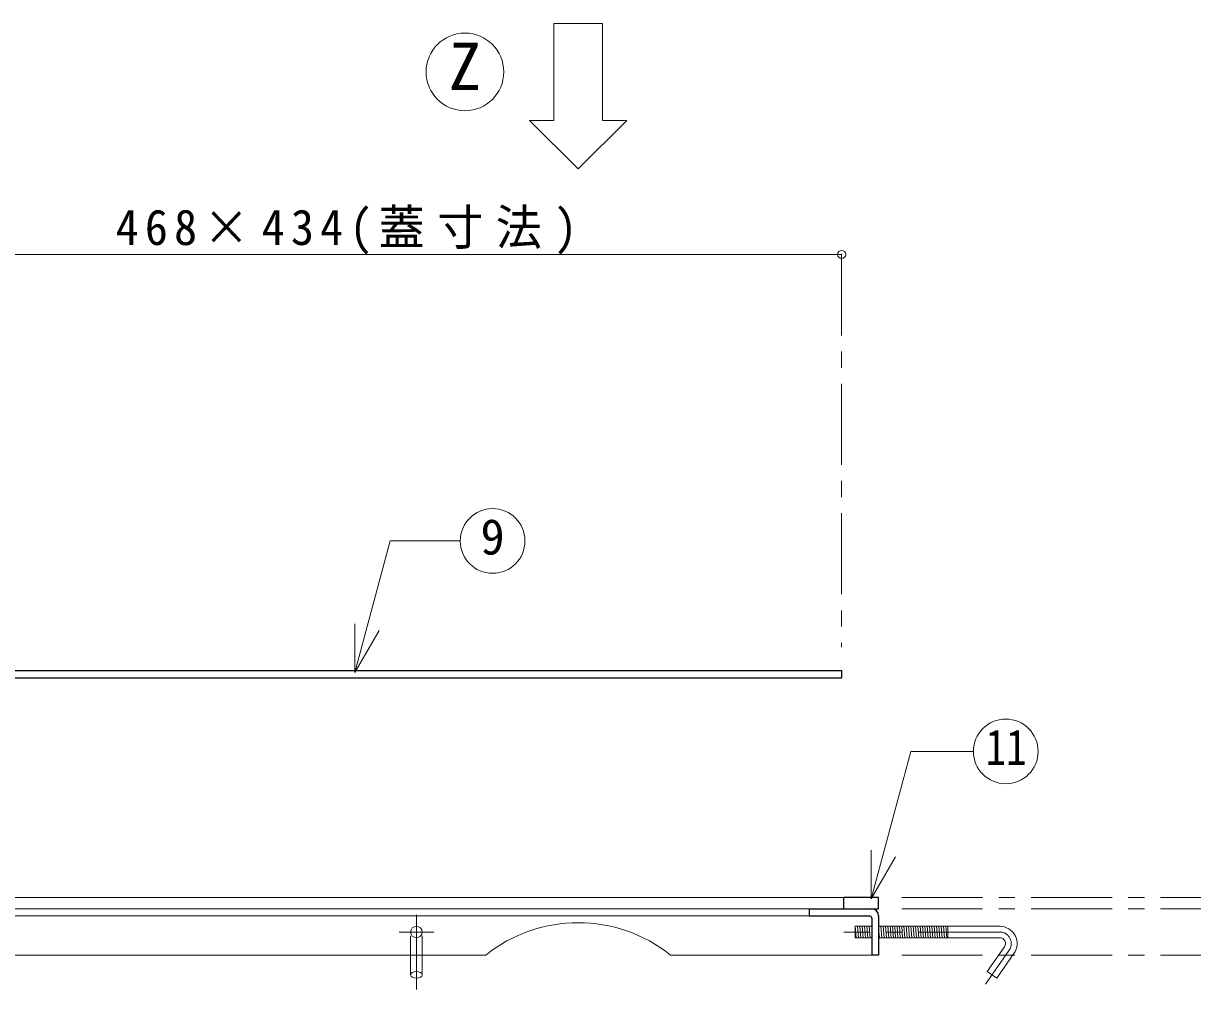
# Model space of a CAD drawing. Units: millimetres at full size, sheet at 1:7; details may follow other scales. Extents: x -1472 to 1363, y -987 to 980.
# Drawn here: x -92 to 414, y -159 to 260 of the extents above; entities that cross this region are included whole.
import ezdxf
from ezdxf.enums import TextEntityAlignment as Align

# ---------------------------------------------------------------- set-up
doc = ezdxf.new("R2010")
doc.units = ezdxf.units.MM
doc.header["$LTSCALE"] = 7
doc.header["$PDMODE"] = 32
doc.header["$PDSIZE"] = 3.5
doc.linetypes.add('CHAIN1', pattern=[8, 5, -1, 1, -1])
doc.linetypes.add('DASHED1', pattern=[1.8, 1.2, -0.6])
doc.layers.add('0-0____1', color=4, linetype='Continuous', lineweight=9)
doc.styles.add('ＭＳ ゴシック', font='')
doc.styles.get('ＭＳ ゴシック').set_extended_font_data('MS Gothic')

msp = doc.modelspace()

# ---------------------------------------------------------------- linework, layer by layer
at = {"layer": '0-0____1'}
for p, q in [((137.999, 259.62), (158.999, 259.62)), ((137.999, 217.62), (137.999, 259.62)), ((158.999, 217.62), (158.999, 259.62)), ((127.499, 217.62), (137.999, 217.62)), ((148.499, 196.62), (127.499, 217.62)), ((169.499, 217.62), (148.499, 196.62)), ((158.999, 217.62), (169.499, 217.62)), ((-171.501, 159.62), (262.499, 159.62)), ((263.499, -118.58), (-606.501, -118.58)), ((268.397, -131.08), (268.806, -136.08)), ((269.401, -131.08), (269.809, -136.08)), ((270.404, -131.08), (270.812, -136.08)), ((271.407, -131.08), (271.816, -136.08)), ((272.411, -131.08), (272.819, -136.08)), ((273.414, -131.08), (273.822, -136.08)), ((274.417, -131.08), (274.826, -136.08)), ((275.421, -131.08), (275.499, -132.035)), ((279.434, -131.08), (279.842, -136.08)), ((280.437, -131.08), (280.846, -136.08)), ((281.441, -131.08), (281.849, -136.08)), ((282.444, -131.08), (282.852, -136.08)), ((283.447, -131.08), (283.856, -136.08)), ((284.451, -131.08), (284.859, -136.08)), ((285.454, -131.08), (285.862, -136.08)), ((286.457, -131.08), (286.866, -136.08)), ((287.461, -131.08), (287.869, -136.08)), ((288.464, -131.08), (288.872, -136.08)), ((289.467, -131.08), (289.876, -136.08)), ((290.471, -131.08), (290.879, -136.08)), ((291.474, -131.08), (291.882, -136.08)), ((292.477, -131.08), (292.886, -136.08)), ((293.481, -131.08), (293.889, -136.08)), ((294.484, -131.08), (294.892, -136.08)), ((295.487, -131.08), (295.896, -136.08)), ((296.491, -131.08), (296.899, -136.08)), ((297.494, -131.08), (297.902, -136.08)), ((298.497, -131.08), (298.906, -136.08)), ((299.501, -131.08), (299.909, -136.08)), ((300.504, -131.08), (300.912, -136.08)), ((301.507, -131.08), (301.916, -136.08)), ((302.511, -131.08), (302.919, -136.08)), ((303.514, -131.08), (303.922, -136.08)), ((304.517, -131.08), (304.926, -136.08)), ((305.521, -131.08), (305.929, -136.08)), ((306.524, -131.08), (306.932, -136.08)), ((307.527, -131.08), (307.936, -136.08)), ((308.397, -136.08), (308.397, -131.08)), ((278.499, -131.913), (278.839, -136.08)), ((108.499, -143.58), (-618.501, -143.58)), ((75.999, -143.58), (75.999, -152.078)), ((80.999, -143.58), (80.999, -152.078)), ((275.499, -143.58), (188.499, -143.58))]:
    msp.add_line(p, q, dxfattribs=at)
at = {"layer": '0-0____1', "linetype": 'CHAIN1'}
for p, q in [((262.499, 159.62), (262.499, -10.38)), ((288.499, -118.58), (453.499, -118.58)), ((78.499, -126.08), (78.499, -158.512)), ((288.499, -123.58), (453.499, -123.58)), ((85.999, -133.58), (70.999, -133.58)), ((330.894, -133.58), (263.397, -133.58)), ((334.989, -141.448), (324.679, -156.173)), ((288.499, -143.58), (453.499, -143.58))]:
    msp.add_line(p, q, dxfattribs=at)
at = {"layer": '0-0____1', "color": 7, "lineweight": 18}
for p, q in [((51.904, -21.273), (51.904, -0.273)), ((51.904, -21.273), (62.404, -3.087)), ((275.28, -119.209), (275.28, -98.209)), ((275.28, -119.209), (285.78, -101.022)), ((-591.501, -123.58), (248.499, -123.58)), ((-591.501, -126.58), (248.499, -126.58)), ((268.397, -136.08), (268.397, -131.08)), ((275.499, -131.08), (268.397, -131.08)), ((330.894, -131.08), (278.499, -131.08)), ((275.499, -136.08), (268.397, -136.08)), ((330.894, -136.08), (278.499, -136.08)), ((337.037, -142.882), (329.594, -153.512))]:
    msp.add_line(p, q, dxfattribs=at)
at = {"layer": '0-0____1', "color": 5, "lineweight": 25}
for p, q in [((-184.001, -23.58), (262.499, -23.58)), ((-171.501, -20.38), (262.499, -20.38)), ((262.499, -20.38), (262.499, -23.58)), ((278.499, -118.58), (263.499, -118.58)), ((263.499, -123.58), (263.499, -118.58)), ((278.499, -123.58), (278.499, -118.58)), ((248.499, -123.58), (278.499, -123.58)), ((248.499, -123.58), (248.499, -126.58)), ((248.499, -126.58), (274.499, -126.58)), ((275.499, -127.58), (275.499, -143.58)), ((278.499, -126.58), (278.499, -143.58)), ((278.499, -143.58), (275.499, -143.58))]:
    msp.add_line(p, q, dxfattribs=at)
at = {"layer": '0-0____1', "linetype": 'DASHED1'}
for p, q in [((75.999, -143.58), (75.999, -133.58)), ((80.999, -143.58), (80.999, -133.58))]:
    msp.add_line(p, q, dxfattribs=at)
at = {"layer": '0-0____1', "color": 7, "lineweight": 18}
for points in [[(51.904, -21.273), (67.156, 35.646), (97.475, 35.646)], [(275.28, -119.209), (292.368, -55.437), (319.509, -55.437)], [(332.942, -140.014), (325.499, -150.644), (329.594, -153.512)]]:
    msp.add_lwpolyline(points, dxfattribs=at)
for centre, radius in [((99.499, 238.62), 16.8), ((111.475, 35.646), 14), ((333.509, -55.437), 14)]:
    msp.add_circle(centre, radius, dxfattribs=at)
at = {"layer": '0-0____1'}
msp.add_circle((78.499, -133.58), 2.5, dxfattribs=at)
at = {"layer": '0-0____1', "color": 5, "lineweight": 25}
for centre, radius in [((275.499, -126.58), 3), ((274.499, -127.58), 1)]:
    msp.add_arc(centre, radius, 0, 90, dxfattribs=at)
at = {"layer": '0-0____1'}
msp.add_arc((148.499, -193.723), 64.143, 51.41991, 128.58009, dxfattribs=at)
at = {"layer": '0-0____1', "color": 7, "lineweight": 18}
for radius in [7.5, 2.5]:
    msp.add_arc((330.894, -138.58), radius, 325, 90, dxfattribs=at)
at = {"layer": '0-0____1', "linetype": 'CHAIN1'}
msp.add_arc((330.894, -138.58), 5, 325, 90, dxfattribs=at)
at = {"layer": '0-0____1'}
msp.add_ellipse((78.499, -152.068), major_axis=(2.5, 0), ratio=0.57, dxfattribs=at)
msp.add_point((262.499, 159.62), dxfattribs=at)

# ---------------------------------------------------------------- texts
at = {"layer": '0-0____1', "color": 7, "style": 'ＭＳ ゴシック'}
for s, height, p in [('Z', 20.53, (92.499, 224.62)), ('9', 15.4, (106.225, 25.146))]:
    msp.add_text(s, height=height, dxfattribs=at).set_placement(p, align=Align.BOTTOM_LEFT)
at = {"layer": '0-0____1', "color": 7, "style": 'ＭＳ ゴシック', "width": 0.85}
msp.add_text('11', height=15.4, dxfattribs=at).set_placement((324.759, -65.937), align=Align.BOTTOM_LEFT)
at = {"layer": '0-0____1', "color": 7, "insert": (-51.626, 159.62), "char_height": 15.4, "attachment_point": 7, "style": 'ＭＳ ゴシック'}
msp.add_mtext('\\T1.27;\\W0.95;468×434(蓋寸法)', dxfattribs=at)

doc.saveas('drawing.dxf')
